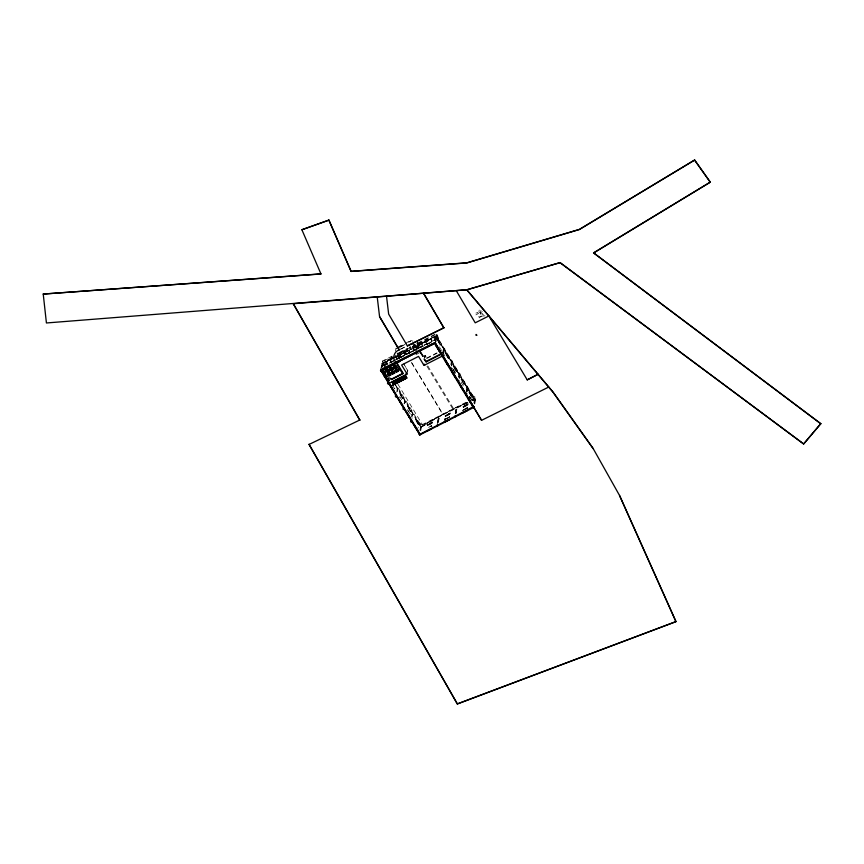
<?xml version="1.0" encoding="UTF-8"?>
<svg xmlns="http://www.w3.org/2000/svg" width="864" height="864" viewBox="0 0 864 864"><rect width="100%" height="100%" fill="white"/><g stroke="black" fill="none" stroke-linecap="round" stroke-linejoin="round"><path stroke-width="0.65" stroke-dasharray="4.32 3.24" d="M478.991 311.494L479.207 310.036M398.995 357.772L399.362 355.784M380.754 369.241L382.471 361.022L392.072 356.119M381.65 367.664L382.774 361.53L392.288 356.681M381.866 367.556L382.05 363.269M382.255 366.984L383.324 361.249L385.733 367.47L383 362.966L382.46 363.247L385.193 367.751L382.471 361.022M393.649 360.904L385.776 364.673L386.359 361.519L392.353 358.452M385.711 365.224L386.262 362.232L394.254 357.988M386.672 362.027L385.884 364.63M390.366 362.686L391.003 359.543L386.543 361.822L386.035 364.889L394.762 360.439M391.64 363.096L391.738 362.534L392.051 363.042M396.068 348.851L396.241 347.944L394.826 352.793M417.02 342.716L419.288 347.425L397.235 358.679L396.166 355.946M399.859 355.298L399.46 358.549L397.667 355.59M399.773 357.534L400.356 354.37L411.631 348.624M400.669 354.888L400.453 357.124M396.716 392.083L397.364 388.552L396.641 388.93L397.105 389.696L397.829 389.329L397.364 388.552M397.397 391.673L397.829 389.329M404.406 355.525L405.043 352.382L404.536 355.45M399.827 394.103L400.486 393.174L403.164 398.444L402.624 398.714L399.827 394.103L400.367 393.833M400.064 393.984L400.248 393.271M399.697 397.429L399.827 396.738L402.624 401.35M412.96 341.14L410.778 340.524L410.605 341.442L406.134 343.721M408.834 353.257L409.342 350.19M408.964 353.192L409.525 350.201L400.55 354.683L400.043 357.75L416.945 349.121L417.452 346.054L410.551 349.574M402.624 398.714L403.283 397.786L403.164 398.444M407.171 374.166L407.83 370.613L403.672 363.744M402.862 398.596L400.194 393.293M413.953 347.944L413.262 351L413.813 348.008M403.92 404.006L405.076 401.296L404.892 405.583M404.644 403.639L405.076 401.296M417.809 349.002L415.541 345.038L413.262 344.412M416.059 352.296L417.269 345.74L412.765 348.041M417.582 346.259L418.403 345.805M417.366 348.494L418.079 345.33L431.6 338.44L431.903 338.947L396.263 357.134M417.604 348.451L431.233 341.734M418.554 346.064L417.992 349.088L415.541 345.038M407.56 406.879L408.218 405.95L410.897 411.21L410.357 411.491L407.56 406.879L408.1 406.598M407.927 406.069L410.648 411.34L407.678 406.231M417.334 342.349L419.656 347.393L417.161 343.256M422.485 343.591L421.924 346.583L422.615 343.516M410.357 411.491L411.016 410.562L410.897 411.21M410.594 411.372L410.724 410.681M411.458 416.632L411.89 414.288L412.7 413.878L412.517 418.165M411.923 417.398L412.7 413.878M426.719 341.431L426.157 344.423L426.848 341.356M424.343 357.782L425.164 355.309L426.254 357.102M424.753 357.577L425.164 355.309M415.433 419.872L416.092 418.943L418.759 424.202L418.219 424.483L415.433 419.872L415.973 419.591M415.67 419.742L415.854 419.029L418.522 424.332L415.552 419.224M431.6 338.44L431.352 341.939L435.208 339.973L436.266 334.238L412.495 346.367M431.352 341.939L431.784 338.742L418.273 345.643L417.755 348.71L431.276 341.809M418.219 424.483L418.889 423.554L418.759 424.202M418.468 424.354L418.597 423.673M418.1 427.799L418.219 427.118M436.19 341.82L434.862 339.628L435.542 335.977L412.009 347.987M469.487 396.608L472.23 401.155L474.53 399.978L436.039 336.269L425.801 340.319M472.446 400.561L475.027 399.416L475.492 400.183L436.082 335.707L436.504 333.45L413.683 345.092M435.272 341.431L436.082 335.707M435.683 341.161L436.817 336.334L436.352 335.567M435.953 341.032L436.817 336.334M420.012 429.602L420.725 427.118L420.487 430.369M420.066 430.639L420.725 427.118M467.543 403.034L443.113 414.461L421.038 427.27L395.615 385.139M420.757 430.661L421.837 424.85L418.792 422.064L396.77 385.69M437.389 340.513L438.048 339.584L440.726 344.855L440.186 345.125L437.389 340.513L437.929 340.243M440.186 345.125L440.845 344.196L440.726 344.855M427.291 425.131L432.292 421.999L432.475 423.166L427.604 425.65L427.291 425.131L432.292 421.999M432.432 422.194L432.335 422.928L427.432 425.369L432.464 422.248M427.464 425.423L427.594 424.732M427.604 425.65L427.421 424.483M442.692 352.75L443.567 348.052L444.377 347.641L443.966 353.106M443.156 353.516L444.377 347.641M431.622 425.563L431.806 426.762L431.622 425.563L427.734 427.55M431.665 426.524L431.762 425.79L426.892 428.274M445.586 354.056L446.256 353.128L448.924 358.387L448.384 358.668L445.586 354.056L446.126 353.776M446.018 353.225L448.621 358.549L445.964 353.246M448.384 358.668L449.042 357.739L448.924 358.387M437.249 423.878L438.221 418.608L439.042 418.187L438.458 422.399M437.648 422.809L438.221 418.608M438.307 422.14L439.042 418.187M450.792 364.586L451.451 361.066L452.261 360.655L451.85 366.12M451.256 365.364L451.915 361.832L452.725 361.422M451.386 365.353L452.261 360.655M453.319 366.822L453.978 365.893L456.656 371.153L456.116 371.434L453.319 366.822L453.859 366.541M444.55 418.975L444.733 420.163L444.55 418.975L449.42 416.491L449.723 416.999M445.09 416.059L450.079 412.927L450.263 414.083L445.392 416.578L445.09 416.059L450.079 412.927M444.56 419.882L448.61 417.269M450.22 413.122L450.122 413.856L445.23 416.286L450.252 413.176M444.593 419.936L444.722 419.256M445.252 416.34L445.381 415.66M445.392 416.578L445.208 415.411M456.116 371.434L456.775 370.505L456.656 371.153M449.291 417.172L449.42 416.491M458.363 377.093L459.022 373.572L459.832 373.162L459.432 378.626M459.054 376.693L459.486 374.339L460.296 373.928M458.968 377.86L459.832 373.162M461.052 379.588L461.711 378.659L464.389 383.929L463.849 384.199L461.052 379.588L461.592 379.318M455.22 413.51L455.944 409.568L456.764 409.147L456.181 413.359M455.371 413.77L455.944 409.568M456.03 413.1L456.764 409.147M463.849 384.199L464.508 383.27L464.389 383.929M464.087 384.08L461.171 378.94M467.554 408.521L467.37 407.333L462.37 410.497L465.296 409.007M463.039 406.901L468.029 403.769L468.223 404.924L463.352 407.419L463.039 406.901L468.029 403.769M462.51 410.724L467.543 407.614L467.413 408.294L467.51 407.56M466.268 390.139L466.916 386.618L467.726 386.197L467.327 391.662M463.352 407.419L463.158 406.253M466.517 392.083L467.381 387.385L468.202 386.975M466.646 392.072L467.726 386.197M468.925 392.58L469.584 391.651L472.252 396.922L471.712 397.192L468.925 392.58L469.465 392.31M469.346 391.748L471.96 397.073L469.292 391.77M467.24 408.013L467.37 407.333M468.05 404.644L468.18 403.963M471.712 397.192L472.381 396.263L472.252 396.922M473.926 402.484L474.79 397.84L471.744 395.042L474.93 396.9L475.643 398.077L475.222 400.324M474.53 399.978L436.039 336.269M474.098 403.078L474.703 399.697M474.152 404.114L475.027 399.416M474.844 403.704L475.492 400.183M480.362 312.779L480.989 310.262M481.086 316.181L479.304 317.909M480.125 314.204L482.544 313.524M436.223 336.053L415.152 345.028L417.172 348.581M482.306 311.537L480.308 313.06L477.619 310.954M421.06 427.151L431.687 420.444L453.632 408.769L427.54 365.472M382.396 363.528L393.174 356.854L382.525 363.668L392.321 358.7M420.908 427.129L431.687 420.455M394.61 356.476L384.804 362.513L386.176 364.781M399.773 353.117L404.168 350.633L406.253 354.154M399.816 353.214L404.168 350.665M431.784 420.509L442.714 414.342L411.048 361.994M399.049 353.981L407.916 349.175M475.924 314.896L478.548 313.438L476.172 311.861M397.364 347.371L404.071 343.948M405.184 343.375L410.778 340.524M399.006 347.036L403.747 344.617M408.478 342.209L410.843 340.999M397.192 348.289L405.022 344.293M400.054 347.177L404.784 344.758M400.561 349.099L405.194 346.734M400.529 349.272L405.702 346.626M399.276 352.447L407.678 348.16M399.416 353.041L408.553 348.419M404.19 350.741L408.564 348.516M412.927 346.28L415.109 345.168M412.344 346.918L433.717 337.554L435.78 340.967M383.173 362.189L383.724 361.919M437.216 334.627L439.225 340.178L438.685 340.459L436.504 333.45M392.008 358.193L382.59 362.988L382.903 363.506M396.716 355.784L410.832 348.581M435.953 335.956L436.493 335.675M393.552 357.847L398.347 355.396M393.498 358.096L436.018 336.388M395.41 357.296L399.73 355.093L399.222 358.16L395.982 359.813M382.514 364.036L381.845 363.377M397.375 357.934L396.792 359.057L394.924 355.957M434.862 339.628L381.92 366.638L382.223 367.157M394.243 360.526L399.179 358.085M399.848 357.664L416.902 349.045M401.101 357.361L404.374 355.687M408.931 353.365L412.16 351.724M413.37 351.108L416.912 349.294M420.509 347.62L435.175 340.146M426.568 344.768L432.454 341.755M415.789 354.737L419.17 353.009M444.031 348.818L444.841 348.408M426.794 357.998L436.946 352.825M426.622 358.592L437.054 353.268M406.987 371.196L407.797 370.786L403.639 363.917M394.351 388.865L394.891 388.595M405.551 402.062L404.816 402.43L404.352 401.663M413.165 414.644L412.355 415.055L411.89 414.288M418.792 422.064L418.252 422.334L421.61 425.639L467.23 402.365M420.898 424.462L421.438 424.192M474.39 397.181L474.93 396.9M421.837 424.85L466.549 402.041M471.258 399.643L474.79 397.84M472.036 399.913L475.643 398.077M438.383 418.856L439.193 418.446M456.106 409.817L456.916 409.406M427.723 425.002L432.594 422.518M445.522 415.919L450.392 413.435M463.471 406.76L468.342 404.276M444.42 419.656L448.319 417.668M444.852 419.483L446.807 418.489M467.683 407.84L462.812 410.324L462.499 409.817M446.504 418.889L449.431 417.398M453.676 408.629L467.867 402.376M464.411 403.769L467.726 402.559M472.414 400.604L474.552 399.87M484.974 315.824L480.946 316.213L482.252 317.704M475.924 313.07L477.349 312.714M478.408 316.904L480.492 316.753M411.037 343.969L415.508 345.211M482.188 314.107L483.581 314.971M436.266 334.238L436.666 334.897M439.225 340.178L472.284 394.772M437.508 339.865L440.478 344.974M445.705 353.408L448.675 358.517M453.438 366.163L456.408 371.282M469.044 391.932L472.014 397.04M453.319 369.446L456.116 374.069M461.052 382.223L463.849 386.834M469.616 396.371L471.712 399.827M439.376 346.853L442.152 351.432M442.66 352.318L445.414 356.864M452.293 368.215L455.036 372.762M453.017 369.608L455.112 373.064M469.325 396.522L471.42 399.978M424.764 355.514L426.006 357.566M416.88 343.462L419.288 347.425M417.269 345.74L417.744 346.475M414.558 345.784L416.621 349.196M426.935 366.228L453.071 409.385M404.59 350.87L406.652 354.272M411.469 362.221L443.113 414.461M400.356 354.37L400.831 355.104L400.021 355.525L399.546 354.791M397.634 355.763L399.427 358.711M395.096 355.039L397.235 358.679M390.917 359.694L390.496 362.61M386.359 361.519L387.882 364.036M386.262 362.232L387.601 364.457M397.872 384.091L423.317 426.103M382.385 363.517L383.897 365.947M395.453 385.096L421.038 427.27M420.455 427.259L420.919 428.026M399.946 393.455L402.916 398.563M408.262 410.67L410.357 414.126M392.504 385.29L394.6 388.746M407.268 409.666L408.661 411.977M480.416 312.163L480.654 313.664M437.81 339.682L440.424 345.006L437.756 339.703M453.74 365.98L456.354 371.304L453.686 366.012M463.309 406.447L463.212 407.182L468.202 404.017L463.309 406.447"/><path stroke-width="1.3" d="M392.094 369.846L393.131 369.673L392.764 369.047M395.82 367.967C397.948 368.442 396.436 365.872 395.453 367.405M392.947 372.211C394.243 370.332 393.433 373.982 392.818 372.265M397.688 370.062C396.846 371.682 397.44 368.172 396.965 370.008M393.962 372.244C392.807 373.691 394.373 371.336 393.196 371.455M384.394 373.799L385.02 372.87M388.282 371.801L389.264 371.552M321.008 273.866L43.2 294.062L320.987 273.985L301.882 229.748L328.936 220.104L351.119 271.436L466.819 262.948L579.388 229.511L694.645 160.024L579.409 229.392L466.841 262.829L351.14 271.318M301.882 229.748L328.936 220.104M293.285 303.728L359.802 420.109L293.285 303.728L466.765 289.764L560.12 262.613L803.65 443.966L820.8 423.662L593.579 252.882L710.305 182.142L694.645 160.024M457.358 703.976L309.042 444.355L457.358 703.976L675.961 621.616L619.52 495.428L593.255 448.708L552.96 391.975L466.765 289.764L46.418 322.974L43.222 293.954M377.222 297.022L379.566 316.624L399.222 349.963C394.06 351.27 391.781 358.754 395.852 362.027M379.566 316.624L399.244 349.855M386.521 296.287L388.66 314.129L407.387 345.924L443.858 327.856L423.533 293.22L443.858 327.856M407.387 345.924L443.88 327.737M419.58 434.268L380.635 369.565L435.046 342.619L481.561 420.325L548.705 387.061M456.3 290.714L475.222 322.823L488.862 315.954L527.234 379.879L538.056 374.296L527.234 379.879M593.255 448.708L552.938 392.083L466.765 289.764M481.561 420.325L435.046 342.619L416.059 352.296L416.524 353.063L417.334 352.652L416.869 351.886M466.754 289.872L560.12 262.613M820.778 423.77L593.579 252.882M593.557 253.001L710.305 182.142M385.409 376.369C388.163 376.229 383.962 374.555 385.819 376.434M384.556 374.101C386.456 374.08 384.977 371.758 384.026 373.237M384.448 373.745L385.495 373.572M393.12 369.695L392.191 370.202M396.911 367.762L395.982 368.269M385.884 376.456L386.424 375.851M389.264 374.36C391.381 374.836 388.508 372.341 389.124 374.35M389.232 374.274L389.999 374.576L390.193 373.896M381.208 371.077L385.052 368.788L389.081 375.451L388.584 375.7M455.695 415.994L473.45 406.598M393.206 382.655L393.109 383.184L399.017 380.171L398.412 378.778M820.8 423.662L803.65 443.966L560.099 262.732M383.702 371.552L384.199 371.228L382.493 372.017M387.558 369.587L388.055 369.252L386.348 370.051M391.414 367.546L390.128 368.118M388.163 371.542C388.541 369.652 390.485 372.222 388.411 372.136M391.954 369.608L392.839 369.004M395.744 367.686L396.457 367.038L396.824 367.567M381.596 370.548L381.002 371.185L380.473 370.451L416.135 352.426M473.062 407.128L473.72 406.458L474.185 407.225L419.58 435.024M389.243 371.714L388.465 372.006M390.15 373.874L389.34 373.378L389.156 374.144M389.351 373.399L389.102 373.993M382.417 369.63L383.767 368.939M386.23 367.675L387.59 366.984M390.02 365.742L391.37 365.051M394.016 363.712L395.366 363.02M420.314 350.298L421.664 349.607M424.3 348.257L425.66 347.566M428.09 346.324L429.44 345.632M431.914 344.38L433.264 343.688M382.493 369.76L383.843 369.068M386.316 367.805L387.666 367.114M390.096 365.872L391.457 365.18M394.092 363.841L395.442 363.15M416.243 352.609L399.33 361.228L416.286 352.685M420.39 350.417L421.74 349.726M424.386 348.386L425.736 347.695L424.462 348.516M428.166 346.453L429.527 345.762M431.989 344.498L433.35 343.807M382.568 369.878L383.918 369.198M386.392 367.934L387.742 367.243M390.182 366.001L391.532 365.31M394.168 363.971L395.518 363.28M420.466 350.546L421.589 349.477M428.252 346.583L429.602 345.892M432.065 344.628L433.426 343.937M398.639 361.854L396.814 362.783L403.337 373.54L391.424 379.62L391.133 379.145A2.387 2.225 10.5 0 0 387.871 378.248L389.254 380.722L388.12 381.305L420.39 434.603M417.182 352.393L434.549 343.537L473.375 407.646M381.748 370.807L380.938 371.218L380.538 370.418M435.24 343.516L435.046 342.608M393.919 366.185L395.636 365.396L395.14 365.72M382.558 372.136L384.232 371.207M386.413 370.17L388.087 369.241M390.204 368.237L391.878 367.308M393.995 366.304L395.669 365.375M383.076 372.978L386.597 371.347M386.932 371.012L390.388 369.414M390.712 369.079L394.178 367.481M394.502 367.146L397.958 365.548M436.298 346.421L436.838 346.14M387.882 371.261L388.908 370.818M391.673 369.328L392.688 368.885M395.14 367.438L395.636 368.615M384.167 373.259L384.901 372.881M388.022 371.293L388.757 370.915M391.813 369.36L392.548 368.982M395.604 367.427L396.338 367.049M384.61 373.972L385.344 373.604M392.245 370.073L392.98 369.706M396.036 368.14L396.77 367.772M384.005 375.689L384.545 375.419M387.871 378.248L389.113 380.29L387.882 380.927L385.862 377.59L386.996 376.391A1.771 1.642 10.5 0 1 387.655 374.166L387.742 374.123M387.655 374.166L388.908 376.045L390.938 375.008L390.647 374.533A1.771 1.642 10.5 0 1 391.306 372.308L392.558 374.177L394.859 373L394.578 372.524A1.771 1.642 10.5 0 1 395.226 370.3L396.49 372.179L398.509 371.142L398.228 370.667A1.771 1.642 10.5 0 1 398.876 368.442L402.7 373.367L391.187 379.242M384.782 376.974L385.322 376.693M387.05 376.488L385.636 377.212L381.283 370.03M390.701 374.62L389.491 375.246L385.452 368.582L388.832 366.854L392.872 373.518L392.234 373.842L391.306 372.308M394.632 372.622L393.271 373.313L389.243 366.649L392.623 364.921L396.662 371.585L396.155 371.844M398.282 370.753L397.062 371.38L393.034 364.716L396.414 362.988L400.442 369.652L399.805 369.976L398.876 368.442M439.085 351.032L439.625 350.752M426.168 361.39L440.834 353.916M441.612 354.024L425.995 361.984L424.138 358.906L426.406 361.778M423.533 364.651L424.343 364.23L424.818 364.997M388.303 382.784L387.493 383.206L387.958 383.972L388.768 383.562M406.706 373.399L405.886 373.82L406.361 374.587M442.184 356.141L423.997 365.418L418.543 356.4L401.63 365.029L407.171 374.166L389.308 383.281M392.299 381.888L405.281 375.268M399.017 380.171L406.015 376.607M390.96 386.003L406.901 377.935M391.014 386.1L406.868 378.011L405.162 375.192M391.003 387.245L391.543 386.975M444.496 359.953L445.036 359.683M393.8 391.856L394.34 391.586M447.293 364.576L447.833 364.295M396.058 395.604L395.248 396.014L395.798 396.738M450.144 368.107L450.954 367.697L451.418 368.464L450.608 368.885M395.712 396.781L396.533 396.371M398.736 400.01L399.276 399.73M452.228 372.719L452.768 372.438M401.522 404.622L402.062 404.341M455.015 377.33L455.555 377.05M457.715 380.614L458.525 380.203L458.989 380.97L458.179 381.38M403.78 408.337L402.959 408.748L403.51 409.471M403.434 409.514L404.244 409.104M406.469 412.776L407.009 412.506M459.961 385.495L460.501 385.214M409.266 417.388L409.806 417.118M462.758 390.107L463.298 389.826M411.394 420.919L410.584 421.33L411.048 422.096L411.858 421.686M465.61 393.66L466.43 393.25L466.895 394.016L466.085 394.427M414.331 425.768L414.871 425.498M467.824 398.488L468.364 398.207M417.128 430.38L417.668 430.11M470.621 403.099L471.161 402.818M419.926 433.836L419.116 434.246L419.612 435.067M472.91 406.879L473.72 406.458M419.569 434.419L437.162 425.444M437.972 425.034L454.885 416.405M426.276 431.168L431.222 428.814M444.074 422.086L449.021 419.731M462.024 412.927L466.97 410.573M426.438 431.417L431.309 428.933M444.226 422.345L449.096 419.861M462.175 413.186L467.046 410.702M309.02 444.463L359.824 419.99M385.312 376.099L386.035 375.332M397.04 369.274L396.662 370.03M396.922 369.274L396.63 369.954M385.69 375.289L385.355 375.894M457.38 703.868L675.961 621.616L619.52 495.428M399.071 380.3L400.054 381.488M399.784 379.48L399.082 378.216L400.81 381.1M392.774 372.157L393.034 371.52L392.861 372.071M694.624 160.132L710.284 182.261M434.776 342.749L442.26 355.093L443.07 354.683L443.534 355.45L442.724 355.86L473.915 407.365M436.633 346.248L439.43 350.86M444.83 359.78L447.628 364.403M452.563 372.546L455.36 377.158M460.296 385.322L463.093 389.934M468.169 398.315L470.956 402.926M436.493 346.313L439.29 350.924M444.701 359.856L447.487 364.468M452.423 372.611L455.22 377.222M460.166 385.387L462.953 389.999M468.029 398.38L470.826 402.991M419.882 351.011L423.144 356.4L419.483 351.227M456.008 416.502L455.544 415.735L454.723 416.146L455.188 416.923M399.146 360.925L399.611 361.692L398.801 362.102L398.336 361.336M438.286 425.542L437.821 424.775L437 425.196L437.476 425.963M404.406 375.581L406.112 378.4M403.65 375.97L405.356 378.788M402.894 376.348L404.6 379.166M395.194 365.245L395.539 365.818M402.138 376.736L403.844 379.555M395.572 367.546L395.906 368.107M401.382 377.125L403.088 379.944M395.258 367.47L395.82 368.388M400.615 377.514L402.322 380.333M399.859 377.903L401.566 380.722M391.403 367.178L391.748 367.751M391.781 369.479L392.116 370.04M397.591 379.058L399.298 381.877M391.478 369.403L391.964 370.494M396.835 379.447L398.542 382.266M396.079 379.836L397.786 382.644M395.312 380.214L397.019 383.033M387.612 369.112L387.958 369.684M394.556 380.603L396.263 383.422M387.99 371.412L388.336 371.974M393.8 380.992L395.507 383.81M387.688 371.336L388.249 372.254M388.152 372.406L387.31 371.531M393.044 381.38L394.751 384.199M392.288 381.758L393.93 384.48M383.756 371.077L384.102 371.65M384.134 373.378L384.48 373.939M383.832 373.302L384.394 374.22M383.454 373.496L384.21 374.447M384.275 375.548L385.182 376.769M391.338 387.072L394.135 391.684M399.071 399.838L401.868 404.449M406.804 412.603L409.601 417.226M414.677 425.596L417.463 430.207M384.145 375.624L384.912 376.898M391.208 387.148L393.995 391.759M398.93 399.902L401.728 404.514M406.674 412.679L409.46 417.29M414.536 425.671L417.334 430.283M380.743 370.31L419.882 434.927M328.925 220.212L351.119 271.436M399.568 380.322L399.827 381.607M476.744 335.221C475.654 336.269 475.675 333.04 476.744 335.221M393.66 383.389L393.109 383.184L393.66 383.389M398.218 353.257L397.408 353.678L397.872 354.445L398.693 354.035L398.218 353.257M410.303 347.188L409.493 347.598L409.914 348.3L410.724 347.89L410.303 347.188"/></g></svg>
